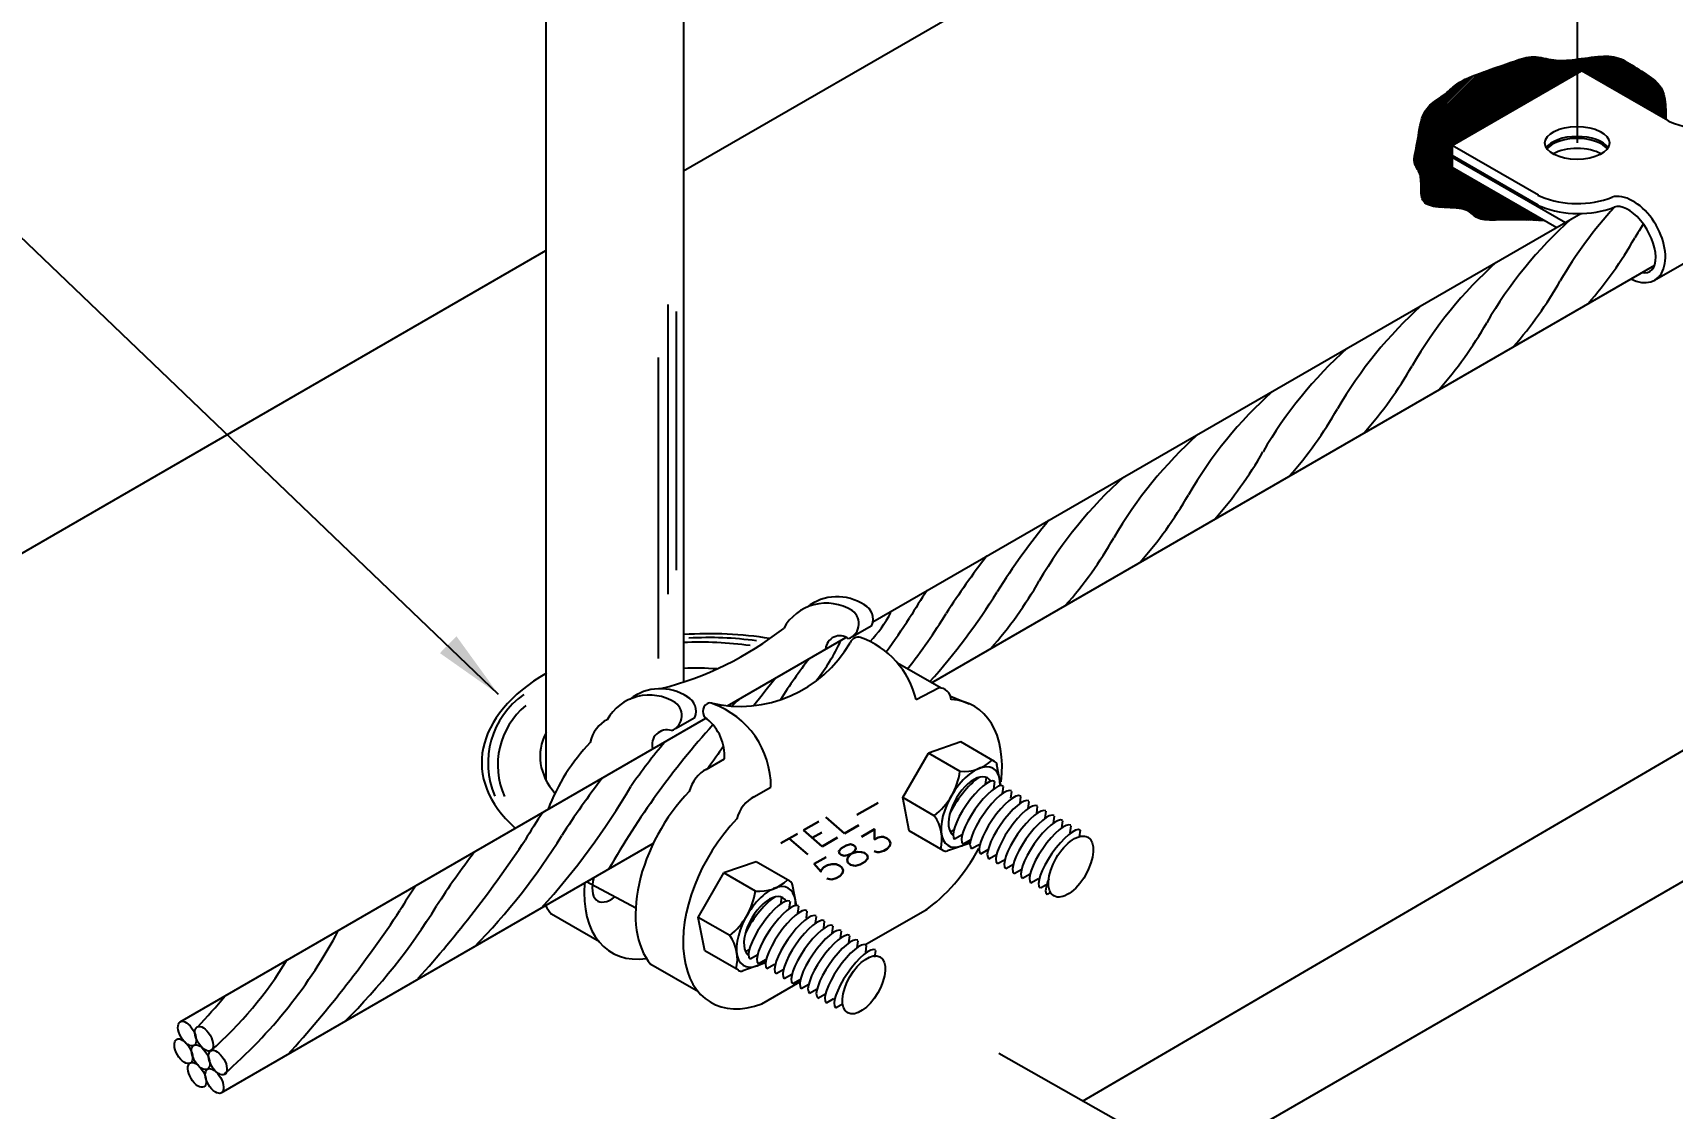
# Model space of a CAD drawing. Header units: millimetres. Extents: x -6405.3 to -6388.3, y -4458.1 to -4447.1.
# Drawn here: x -6399.395 to -6395.227, y -4453.838 to -4451.105 of the extents above; entities that cross this region are included whole.
import ezdxf
from ezdxf.enums import TextEntityAlignment as Align

# ---------------------------------------------------------------- set-up
doc = ezdxf.new("R2010")
doc.units = ezdxf.units.MM
doc.header["$LTSCALE"] = 10
doc.linetypes.add('DASHDOT2', pattern=[0.5, 0.25, -0.125, 0, -0.125])
doc.layers.add('Termotécnica', color=7, linetype='Continuous')
doc.styles.add('140CL', font='romans.shx', dxfattribs={"height": 3.5})

msp = doc.modelspace()

# ---------------------------------------------------------------- hatches: boundary and pattern name
at = {"layer": 'Termotécnica', "linetype": 'Continuous'}
h = msp.add_hatch(dxfattribs=at)
h.set_pattern_fill('ANSI31', color=1, scale=0.03, style=0)
h.set_pattern_definition([(45, (-6411.398956, -4507.335334), (-0.00265165043, 0.00265165043), [])])
h.paths.add_polyline_path([(-6395.7865, -4451.447), (-6395.7865, -4451.4217), (-6395.7821, -4451.4192), (-6395.7865, -4451.4166), (-6395.7865, -4451.3913), (-6395.4578, -4451.2016), (-6395.2431, -4451.3255), (-6395.243, -4451.3048), (-6395.2438, -4451.2876), (-6395.2456, -4451.2734), (-6395.2481, -4451.2619), (-6395.2514, -4451.2526), (-6395.2552, -4451.245), (-6395.2596, -4451.2387), (-6395.2644, -4451.2332), (-6395.2695, -4451.2282), (-6395.275, -4451.2235), (-6395.2807, -4451.219), (-6395.2865, -4451.2148), (-6395.2925, -4451.2107), (-6395.2986, -4451.2067), (-6395.3047, -4451.2028), (-6395.3108, -4451.1989), (-6395.3168, -4451.195), (-6395.3228, -4451.191), (-6395.3287, -4451.1872), (-6395.3346, -4451.1835), (-6395.3404, -4451.18), (-6395.3462, -4451.1767), (-6395.352, -4451.1738), (-6395.3578, -4451.1713), (-6395.3636, -4451.1692), (-6395.3695, -4451.1675), (-6395.3754, -4451.1662), (-6395.3815, -4451.1652), (-6395.3878, -4451.1647), (-6395.3944, -4451.1644), (-6395.4013, -4451.1645), (-6395.4086, -4451.1648), (-6395.4162, -4451.1654), (-6395.4242, -4451.1662), (-6395.4324, -4451.1671), (-6395.4408, -4451.1682), (-6395.4491, -4451.1693), (-6395.4575, -4451.1704), (-6395.4656, -4451.1715), (-6395.4735, -4451.1725), (-6395.4811, -4451.1734), (-6395.4884, -4451.1741), (-6395.4954, -4451.1746), (-6395.5022, -4451.1749), (-6395.5088, -4451.175), (-6395.5154, -4451.1749), (-6395.5218, -4451.1745), (-6395.5282, -4451.1738), (-6395.5347, -4451.1728), (-6395.5412, -4451.1716), (-6395.5476, -4451.1703), (-6395.5541, -4451.1691), (-6395.5605, -4451.1679), (-6395.5669, -4451.1669), (-6395.5732, -4451.1663), (-6395.5795, -4451.166), (-6395.5857, -4451.1663), (-6395.5919, -4451.167), (-6395.5981, -4451.1681), (-6395.6042, -4451.1695), (-6395.6104, -4451.1712), (-6395.6167, -4451.1732), (-6395.623, -4451.1753), (-6395.6295, -4451.1775), (-6395.6361, -4451.1798), (-6395.6429, -4451.1821), (-6395.6499, -4451.1845), (-6395.6572, -4451.187), (-6395.6647, -4451.1896), (-6395.6726, -4451.1923), (-6395.6808, -4451.1951), (-6395.6895, -4451.1981), (-6395.6985, -4451.2013), (-6395.7079, -4451.2046), (-6395.7173, -4451.2081), (-6395.7267, -4451.2116), (-6395.7359, -4451.2153), (-6395.7447, -4451.219), (-6395.753, -4451.2229), (-6395.7606, -4451.2268), (-6395.7674, -4451.2307), (-6395.7734, -4451.2346), (-6395.7788, -4451.2386), (-6395.7836, -4451.2424), (-6395.788, -4451.2462), (-6395.7921, -4451.2498), (-6395.7959, -4451.2533), (-6395.7997, -4451.2566), (-6395.8034, -4451.2597), (-6395.8072, -4451.2626), (-6395.8109, -4451.2653), (-6395.8147, -4451.268), (-6395.8186, -4451.2707), (-6395.8225, -4451.2733), (-6395.8265, -4451.2761), (-6395.8305, -4451.279), (-6395.8347, -4451.2821), (-6395.8388, -4451.2855), (-6395.843, -4451.2892), (-6395.847, -4451.2933), (-6395.8509, -4451.2979), (-6395.8545, -4451.3031), (-6395.8579, -4451.309), (-6395.8609, -4451.3156), (-6395.8635, -4451.323), (-6395.8657, -4451.331), (-6395.8677, -4451.3395), (-6395.8694, -4451.3484), (-6395.871, -4451.3574), (-6395.8724, -4451.3664), (-6395.8739, -4451.3752), (-6395.8753, -4451.3837), (-6395.8768, -4451.3918), (-6395.8784, -4451.3994), (-6395.8798, -4451.4065), (-6395.8811, -4451.413), (-6395.8821, -4451.4191), (-6395.8827, -4451.4248), (-6395.8829, -4451.4299), (-6395.8825, -4451.4345), (-6395.8816, -4451.4387), (-6395.8802, -4451.4424), (-6395.8783, -4451.446), (-6395.8763, -4451.4493), (-6395.8742, -4451.4527), (-6395.8721, -4451.4561), (-6395.8702, -4451.4597), (-6395.8686, -4451.4636), (-6395.8674, -4451.4679), (-6395.8666, -4451.4726), (-6395.8661, -4451.4775), (-6395.8658, -4451.4826), (-6395.8657, -4451.4879), (-6395.8657, -4451.4932), (-6395.8657, -4451.4985), (-6395.8656, -4451.5037), (-6395.8655, -4451.5087), (-6395.8651, -4451.5136), (-6395.8645, -4451.5182), (-6395.8637, -4451.5225), (-6395.8624, -4451.5266), (-6395.8608, -4451.5304), (-6395.8586, -4451.5338), (-6395.8559, -4451.5368), (-6395.8526, -4451.5394), (-6395.8488, -4451.5416), (-6395.8443, -4451.5434), (-6395.8393, -4451.5449), (-6395.8338, -4451.5462), (-6395.8278, -4451.5472), (-6395.8213, -4451.5479), (-6395.8144, -4451.5485), (-6395.807, -4451.5489), (-6395.7993, -4451.5492), (-6395.7915, -4451.5495), (-6395.7838, -4451.5499), (-6395.7762, -4451.5504), (-6395.769, -4451.5511), (-6395.7622, -4451.5522), (-6395.7561, -4451.5537), (-6395.7508, -4451.5556), (-6395.7462, -4451.5578), (-6395.7421, -4451.5604), (-6395.7385, -4451.563), (-6395.7351, -4451.5658), (-6395.7319, -4451.5685), (-6395.7286, -4451.571), (-6395.7253, -4451.5733), (-6395.7217, -4451.5753), (-6395.7178, -4451.577), (-6395.7135, -4451.5783), (-6395.7088, -4451.5793), (-6395.7035, -4451.5801), (-6395.6977, -4451.5806), (-6395.6912, -4451.5809), (-6395.684, -4451.5809), (-6395.676, -4451.5808), (-6395.6666, -4451.5806), (-6395.6554, -4451.5803), (-6395.6417, -4451.5802), (-6395.625, -4451.5803), (-6395.6049, -4451.5806), (-6395.5806, -4451.5814), (-6395.5516, -4451.5826)])

# ---------------------------------------------------------------- linework, layer by layer
at = {"layer": 'Termotécnica', "color": 2}
for p, q in [((-6398.0907, -4448.2488), (-6398.0907, -4453.0032)), ((-6397.7407, -4448.2488), (-6397.7407, -4452.7553)), ((-6397.7407, -4451.456), (-6395.5518, -4450.1922)), ((-6398.2108, -4452.7869), (-6399.9375, -4451.1347)), ((-6395.7865, -4451.3913), (-6395.4578, -4451.2016)), ((-6395.2384, -4451.3282), (-6395.4578, -4451.2016)), ((-6397.7658, -4454.743), (-6391.7936, -4451.2949)), ((-6395.5672, -4451.518), (-6395.7865, -4451.3913)), ((-6395.7865, -4451.3913), (-6395.7865, -4451.4166)), ((-6395.5674, -4451.5432), (-6395.7865, -4451.4166)), ((-6395.7865, -4451.4217), (-6395.7821, -4451.4192)), ((-6395.4983, -4451.5881), (-6395.7865, -4451.4217)), ((-6395.7865, -4451.4217), (-6395.7865, -4451.447)), ((-6395.5203, -4451.6007), (-6395.7865, -4451.447)), ((-6395.2717, -4451.7339), (-6394.943, -4451.5441)), ((-6397.2594, -4452.602), (-6395.4597, -4451.5645)), ((-6400.5998, -4453.1068), (-6398.0907, -4451.6581)), ((-6397.1099, -4452.7568), (-6395.2715, -4451.6954)), ((-6396.7261, -4453.8202), (-6393.8698, -4452.153)), ((-6397.3109, -4452.6392), (-6397.262, -4452.6112)), ((-6397.6291, -4452.8154), (-6397.3281, -4452.6416)), ((-6397.3553, -4452.6573), (-6397.3281, -4452.6416)), ((-6397.0856, -4452.7707), (-6397.1964, -4452.7075)), ((-6397.1494, -4452.7998), (-6397.0929, -4452.7703)), ((-6397.0142, -4452.8111), (-6397.0616, -4452.7919)), ((-6399.0204, -4453.6186), (-6397.684, -4452.8471)), ((-6397.9719, -4453.0133), (-6397.684, -4452.8471)), ((-6397.761, -4452.8731), (-6397.712, -4452.845)), ((-6397.0361, -4452.9073), (-6397.1178, -4452.9356)), ((-6396.9501, -4452.957), (-6397.0361, -4452.9073)), ((-6397.6829, -4452.9774), (-6397.6366, -4452.9507)), ((-6397.1831, -4453.0488), (-6397.1178, -4452.9356)), ((-6397.0374, -4452.9823), (-6397.1178, -4452.9356)), ((-6396.9337, -4453.0184), (-6396.9438, -4452.9658)), ((-6396.9716, -4452.9976), (-6396.9739, -4453.0152)), ((-6396.9716, -4452.9976), (-6396.9739, -4453.0152)), ((-6396.9499, -4453.0083), (-6396.9524, -4453.0277)), ((-6397.5616, -4453.0471), (-6397.5184, -4453.0222)), ((-6397.1668, -4453.1338), (-6397.1831, -4453.0488)), ((-6397.1032, -4453.095), (-6397.1831, -4453.0488)), ((-6396.9283, -4453.0207), (-6396.9309, -4453.0401)), ((-6396.9297, -4453.0388), (-6396.9303, -4453.0358)), ((-6396.9068, -4453.0332), (-6396.9091, -4453.0507)), ((-6396.8836, -4453.0462), (-6396.8859, -4453.0638)), ((-6396.8628, -4453.0587), (-6396.8651, -4453.0763)), ((-6396.8412, -4453.0712), (-6396.8435, -4453.0888)), ((-6396.8197, -4453.0838), (-6396.8219, -4453.1013)), ((-6397.0808, -4453.1834), (-6397.1668, -4453.1338)), ((-6397.0629, -4453.1358), (-6397.0536, -4453.1305)), ((-6397.0629, -4453.1358), (-6397.0536, -4453.1305)), ((-6396.7986, -4453.096), (-6396.8009, -4453.1136)), ((-6396.7774, -4453.1083), (-6396.7797, -4453.1258)), ((-6396.7562, -4453.1205), (-6396.7584, -4453.1381)), ((-6396.7326, -4453.1315), (-6396.7349, -4453.149)), ((-6398.916, -4453.7995), (-6397.8168, -4453.1647)), ((-6397.0121, -4453.1644), (-6397.07, -4453.1845)), ((-6397.0514, -4453.1539), (-6397.0321, -4453.1429)), ((-6397.0299, -4453.1663), (-6397.0106, -4453.1554)), ((-6397.0084, -4453.1787), (-6396.989, -4453.1678)), ((-6397.5562, -4453.2119), (-6397.638, -4453.2402)), ((-6397.4702, -4453.2615), (-6397.5562, -4453.2119)), ((-6396.9852, -4453.1918), (-6396.9658, -4453.1808)), ((-6396.9643, -4453.2043), (-6396.945, -4453.1934)), ((-6396.9428, -4453.2168), (-6396.9234, -4453.2059)), ((-6396.9212, -4453.2293), (-6396.9019, -4453.2184)), ((-6397.7033, -4453.3534), (-6397.638, -4453.2402)), ((-6397.5576, -4453.2869), (-6397.638, -4453.2402)), ((-6396.9001, -4453.2416), (-6396.8808, -4453.2306)), ((-6396.8789, -4453.2539), (-6396.8596, -4453.2429)), ((-6396.8574, -4453.2658), (-6396.8381, -4453.2548)), ((-6397.8622, -4453.3297), (-6397.9878, -4453.2634)), ((-6397.4918, -4453.3022), (-6397.4941, -4453.3198)), ((-6397.4538, -4453.323), (-6397.4639, -4453.2704)), ((-6396.8331, -4453.2787), (-6396.8138, -4453.2677)), ((-6396.8161, -4453.2945), (-6396.807, -4453.2894)), ((-6397.47, -4453.3129), (-6397.4726, -4453.3322)), ((-6397.4485, -4453.3253), (-6397.451, -4453.3447)), ((-6397.4499, -4453.3434), (-6397.4505, -4453.3404)), ((-6397.427, -4453.3377), (-6397.4293, -4453.3553)), ((-6397.2802, -4453.4228), (-6397.1217, -4453.3328)), ((-6397.9543, -4453.4159), (-6398.0765, -4453.3453)), ((-6397.687, -4453.4383), (-6397.7033, -4453.3534)), ((-6397.6234, -4453.3996), (-6397.7033, -4453.3534)), ((-6397.4038, -4453.3508), (-6397.4061, -4453.3683)), ((-6397.3829, -4453.3633), (-6397.3852, -4453.3808)), ((-6397.3614, -4453.3758), (-6397.3637, -4453.3934)), ((-6397.3398, -4453.3883), (-6397.3421, -4453.4059)), ((-6397.3188, -4453.4006), (-6397.321, -4453.4181)), ((-6397.2975, -4453.4128), (-6397.2998, -4453.4304)), ((-6397.276, -4453.4248), (-6397.2783, -4453.4423)), ((-6397.601, -4453.488), (-6397.687, -4453.4383)), ((-6397.5831, -4453.4404), (-6397.5738, -4453.4351)), ((-6397.5716, -4453.4585), (-6397.5522, -4453.4475)), ((-6397.5501, -4453.4709), (-6397.5307, -4453.4599)), ((-6397.2525, -4453.4374), (-6397.2548, -4453.4549)), ((-6397.7024, -4453.5424), (-6397.8239, -4453.4731)), ((-6397.5323, -4453.469), (-6397.5902, -4453.489)), ((-6397.5286, -4453.4833), (-6397.5092, -4453.4724)), ((-6397.5054, -4453.4964), (-6397.486, -4453.4854)), ((-6397.4845, -4453.5089), (-6397.4651, -4453.4979)), ((-6397.4629, -4453.5214), (-6397.4436, -4453.5104)), ((-6397.5419, -4453.5733), (-6397.4447, -4453.5172)), ((-6397.4414, -4453.5339), (-6397.422, -4453.523)), ((-6397.4203, -4453.5462), (-6397.401, -4453.5352)), ((-6397.3991, -4453.5584), (-6397.3798, -4453.5475)), ((-6397.3776, -4453.5704), (-6397.3582, -4453.5594)), ((-6397.354, -4453.583), (-6397.3347, -4453.572)), ((-6396.5133, -4453.9405), (-6396.9389, -4453.6998))]:
    msp.add_line(p, q, dxfattribs=at)
at = {"layer": 'Termotécnica', "color": 1, "linetype": 'DASHDOT2'}
msp.add_line((-6395.4687, -4450.4892), (-6395.4687, -4451.385), dxfattribs=at)
at = {"layer": 'Termotécnica', "color": 1, "linetype": 'Continuous'}
for p, q in [((-6397.7807, -4451.7955), (-6397.7807, -4452.5316)), ((-6397.7593, -4451.8133), (-6397.7593, -4452.4712)), ((-6397.8056, -4451.9306), (-6397.8056, -4452.6952))]:
    msp.add_line(p, q, dxfattribs=at)
at = {"layer": 'Termotécnica', "color": 1}
msp.add_lwpolyline([(-6395.5516, -4451.5826), (-6395.5806, -4451.5814), (-6395.6049, -4451.5806), (-6395.625, -4451.5803), (-6395.6417, -4451.5802), (-6395.6554, -4451.5803), (-6395.6666, -4451.5806), (-6395.676, -4451.5808), (-6395.684, -4451.5809), (-6395.6912, -4451.5809), (-6395.6977, -4451.5806), (-6395.7035, -4451.5801), (-6395.7088, -4451.5793), (-6395.7135, -4451.5783), (-6395.7178, -4451.577), (-6395.7217, -4451.5753), (-6395.7253, -4451.5733), (-6395.7286, -4451.571), (-6395.7319, -4451.5685), (-6395.7351, -4451.5658), (-6395.7385, -4451.563), (-6395.7421, -4451.5604), (-6395.7462, -4451.5578), (-6395.7508, -4451.5556), (-6395.7561, -4451.5537), (-6395.7622, -4451.5522), (-6395.769, -4451.5511), (-6395.7762, -4451.5504), (-6395.7838, -4451.5499), (-6395.7915, -4451.5495), (-6395.7993, -4451.5492), (-6395.807, -4451.5489), (-6395.8144, -4451.5485), (-6395.8213, -4451.5479), (-6395.8278, -4451.5472), (-6395.8338, -4451.5462), (-6395.8393, -4451.5449), (-6395.8443, -4451.5434), (-6395.8488, -4451.5416), (-6395.8526, -4451.5394), (-6395.8559, -4451.5368), (-6395.8586, -4451.5338), (-6395.8608, -4451.5304), (-6395.8624, -4451.5266), (-6395.8637, -4451.5225), (-6395.8645, -4451.5182), (-6395.8651, -4451.5136), (-6395.8655, -4451.5087), (-6395.8656, -4451.5037), (-6395.8657, -4451.4985), (-6395.8657, -4451.4932), (-6395.8657, -4451.4879), (-6395.8658, -4451.4826), (-6395.8661, -4451.4775), (-6395.8666, -4451.4726), (-6395.8674, -4451.4679), (-6395.8686, -4451.4636), (-6395.8702, -4451.4597), (-6395.8721, -4451.4561), (-6395.8742, -4451.4527), (-6395.8763, -4451.4493), (-6395.8783, -4451.446), (-6395.8802, -4451.4424), (-6395.8816, -4451.4387), (-6395.8825, -4451.4345), (-6395.8829, -4451.4299), (-6395.8827, -4451.4248), (-6395.8821, -4451.4191), (-6395.8811, -4451.413), (-6395.8798, -4451.4065), (-6395.8784, -4451.3994), (-6395.8768, -4451.3918), (-6395.8753, -4451.3837), (-6395.8739, -4451.3752), (-6395.8724, -4451.3664), (-6395.871, -4451.3574), (-6395.8694, -4451.3484), (-6395.8677, -4451.3395), (-6395.8657, -4451.331), (-6395.8635, -4451.323), (-6395.8609, -4451.3156), (-6395.8579, -4451.309), (-6395.8545, -4451.3031), (-6395.8509, -4451.2979), (-6395.847, -4451.2933), (-6395.843, -4451.2892), (-6395.8388, -4451.2855), (-6395.8347, -4451.2821), (-6395.8305, -4451.279), (-6395.8265, -4451.2761), (-6395.8225, -4451.2733), (-6395.8186, -4451.2707), (-6395.8147, -4451.268), (-6395.8109, -4451.2653), (-6395.8072, -4451.2626), (-6395.8034, -4451.2597), (-6395.7997, -4451.2566), (-6395.7959, -4451.2533), (-6395.7921, -4451.2498), (-6395.788, -4451.2462), (-6395.7836, -4451.2424), (-6395.7788, -4451.2386), (-6395.7734, -4451.2346), (-6395.7674, -4451.2307), (-6395.7606, -4451.2268), (-6395.753, -4451.2229), (-6395.7447, -4451.219), (-6395.7359, -4451.2153), (-6395.7267, -4451.2116), (-6395.7173, -4451.2081), (-6395.7079, -4451.2046), (-6395.6985, -4451.2013), (-6395.6895, -4451.1981), (-6395.6808, -4451.1951), (-6395.6726, -4451.1923), (-6395.6647, -4451.1896), (-6395.6572, -4451.187), (-6395.6499, -4451.1845), (-6395.6429, -4451.1821), (-6395.6361, -4451.1798), (-6395.6295, -4451.1775), (-6395.623, -4451.1753), (-6395.6167, -4451.1732), (-6395.6104, -4451.1712), (-6395.6042, -4451.1695), (-6395.5981, -4451.1681), (-6395.5919, -4451.167), (-6395.5857, -4451.1663), (-6395.5795, -4451.166), (-6395.5732, -4451.1663), (-6395.5669, -4451.1669), (-6395.5605, -4451.1679), (-6395.5541, -4451.1691), (-6395.5476, -4451.1703), (-6395.5412, -4451.1716), (-6395.5347, -4451.1728), (-6395.5282, -4451.1738), (-6395.5218, -4451.1745), (-6395.5154, -4451.1749), (-6395.5088, -4451.175), (-6395.5022, -4451.1749), (-6395.4954, -4451.1746), (-6395.4884, -4451.1741), (-6395.4811, -4451.1734), (-6395.4735, -4451.1725), (-6395.4656, -4451.1715), (-6395.4575, -4451.1704), (-6395.4491, -4451.1693), (-6395.4408, -4451.1682), (-6395.4324, -4451.1671), (-6395.4242, -4451.1662), (-6395.4162, -4451.1654), (-6395.4086, -4451.1648), (-6395.4013, -4451.1645), (-6395.3944, -4451.1644), (-6395.3878, -4451.1647), (-6395.3815, -4451.1652), (-6395.3754, -4451.1662), (-6395.3695, -4451.1675), (-6395.3636, -4451.1692), (-6395.3578, -4451.1713), (-6395.352, -4451.1738), (-6395.3462, -4451.1767), (-6395.3404, -4451.18), (-6395.3346, -4451.1835), (-6395.3287, -4451.1872), (-6395.3228, -4451.191), (-6395.3168, -4451.195), (-6395.3108, -4451.1989), (-6395.3047, -4451.2028), (-6395.2986, -4451.2067), (-6395.2925, -4451.2107), (-6395.2865, -4451.2148), (-6395.2807, -4451.219), (-6395.275, -4451.2235), (-6395.2695, -4451.2282), (-6395.2644, -4451.2332), (-6395.2596, -4451.2387), (-6395.2552, -4451.245), (-6395.2514, -4451.2526), (-6395.2481, -4451.2619), (-6395.2456, -4451.2734), (-6395.2438, -4451.2876), (-6395.243, -4451.3048), (-6395.2431, -4451.3255)], dxfattribs=at)
at = {"layer": 'Termotécnica', "color": 2}
for centre, radius, start, end in [((-6395.2131, -4451.2844), 0.0506, 240, 247.997), ((-6395.1397, -4451.105), 0.2444, 247.7969, 291.2276), ((-6395.5374, -4451.4876), 0.0633, 240, 248.5068), ((-6395.5371, -4451.4624), 0.0633, 240, 247.997), ((-6395.4684, -4451.2948), 0.2444, 247.7969, 291.2276), ((-6395.4651, -4451.304), 0.2605, 248.5068, 290.335), ((-6397.35, -4452.6621), 0.1238, 56.1373, 128.18), ((-6397.3776, -4452.6785), 0.1238, 58.1641, 151.2602), ((-6397.3351, -4452.6067), 0.0405, 289.3874, 63.1801), ((-6397.3003, -4452.5957), 0.0413, 338.0473, 62.4737), ((-6398.006, -4451.9542), 0.8438, 284.2633, 308.0315), ((-6397.5972, -4452.494), 0.323, 256.6787, 330.077), ((-6397.3436, -4452.6737), 0.0361, 52.7096, 175.5431), ((-6397.2958, -4452.6646), 0.0234, 76.7509, 156.2739), ((-6397.3684, -4452.8533), 0.2255, 13.7323, 69.7684), ((-6397.8275, -4452.9116), 0.1232, 58.0351, 150.5007), ((-6397.8, -4452.8959), 0.1238, 56.1373, 128.18), ((-6397.7503, -4452.8296), 0.0413, 338.0473, 62.4737), ((-6397.0908, -4452.8007), 0.0305, 0.3231, 93.933), ((-6397.7852, -4452.8405), 0.0405, 289.3874, 63.1801), ((-6397.6694, -4452.83), 0.0225, 120.7879, 237.7847), ((-6397.6732, -4452.8224), 0.0141, 58.8415, 123.3991), ((-6397.7439, -4453.022), 0.2255, 359.9485, 69.7684), ((-6397.7834, -4452.9144), 0.0375, 71.8026, 196.7981), ((-6397.7573, -4452.9432), 0.121, 356.4762, 51.1261), ((-6397.027, -4452.8814), 0.101, 263.8108, 314.501), ((-6396.9566, -4452.9683), 0.0131, 10.8846, 60), ((-6397.2106, -4452.9575), 0.1744, 307.9969, 352.0248), ((-6397.185, -4453.1547), 0.1013, 345.5818, 36.1065), ((-6397.0743, -4453.1721), 0.0131, 240, 289.1165), ((-6397.5471, -4453.186), 0.101, 263.8108, 314.501), ((-6397.7308, -4453.2621), 0.1744, 307.9969, 352.0248), ((-6397.4768, -4453.2729), 0.0131, 10.8846, 60), ((-6397.7052, -4453.4592), 0.1013, 345.5818, 36.1065), ((-6397.5944, -4453.4767), 0.0131, 240, 289.1165)]:
    msp.add_arc(centre, radius, start, end, dxfattribs=at)
at = {"layer": 'Termotécnica', "color": 1}
for centre, radius, start, end in [((-6394.5712, -4452.2815), 1.0873, 137.5948, 149.8631), ((-6394.7584, -4452.3881), 1.0873, 131.9055, 149.8631), ((-6394.3816, -4452.1722), 1.0873, 147.6961, 149.8631), ((-6396.2406, -4451.0987), 1.0593, 319.0559, 330.1267), ((-6394.948, -4452.4974), 1.0873, 131.9055, 149.8631), ((-6396.4301, -4451.208), 1.0593, 319.032, 330.1267), ((-6395.1375, -4452.6067), 1.0873, 131.9055, 149.8631), ((-6396.6173, -4451.3146), 1.0593, 318.8149, 330.1267), ((-6395.3271, -4452.7159), 1.0873, 131.9055, 149.8631), ((-6396.8069, -4451.4238), 1.0593, 318.7907, 330.1267), ((-6395.5166, -4452.8252), 1.0873, 131.9055, 149.8631), ((-6396.9965, -4451.5331), 1.0593, 318.7664, 330.1267), ((-6395.7062, -4452.9345), 1.0873, 131.9055, 149.8631), ((-6397.186, -4451.6424), 1.0593, 318.742, 330.1267), ((-6395.8958, -4453.0438), 1.0873, 131.9055, 149.8631), ((-6397.3756, -4451.7517), 1.0593, 318.7177, 330.1267), ((-6395.5635, -4453.3853), 1.6255, 140.1564, 148.0944), ((-6397.5651, -4451.8609), 1.0593, 318.6933, 330.1267), ((-6395.3887, -4453.6616), 2.0011, 142.1817, 147.3042), ((-6397.7547, -4451.9702), 1.0593, 318.6689, 330.1267), ((-6396.1017, -4453.2229), 1.2371, 145.5002, 149.3417), ((-6398.3116, -4451.6769), 1.6103, 318.0142, 328.1717), ((-6397.5171, -4452.4182), 0.3431, 316.9132, 332.1969), ((-6399.7405, -4450.8832), 3.0901, 324.4742, 326.4265), ((-6398.4443, -4451.7305), 1.6137, 322.0936, 328.2103), ((-6397.6999, -4453.6073), 0.9533, 82.2532, 92.4799), ((-6397.6758, -4453.5339), 0.8916, 82.2323, 93.286), ((-6397.7984, -4452.4375), 0.5046, 321.6996, 334.9507), ((-6396.3353, -4453.5336), 1.3716, 142.3227, 147.6803), ((-6394.4263, -4455.2362), 3.9614, 141.0184, 142.3257), ((-6398.025, -4452.9611), 0.2128, 124.8625, 203.3348), ((-6396.8733, -4453.6084), 1.0873, 131.7172, 133.2399), ((-6398.017, -4452.966), 0.196, 129.5565, 204.1327), ((-6396.1009, -4454.2737), 2.1063, 137.9894, 150.3427), ((-6396.541, -4453.9499), 1.6255, 140.1214, 145.1211), ((-6394.4263, -4455.2362), 3.9614, 144.1918, 145.1864), ((-6396.3662, -4454.2262), 2.0011, 142.1631, 147.3042), ((-6399.4856, -4452.0736), 1.8686, 317.7416, 329.5565), ((-6397.0792, -4453.7876), 1.2371, 145.5002, 149.3417), ((-6400.718, -4451.4479), 3.0901, 318.1809, 326.4265), ((-6399.4218, -4452.2952), 1.6137, 315.3669, 328.2103), ((-6396.6846, -4454.4053), 2.0011, 142.4901, 147.3042), ((-6397.3976, -4453.9666), 1.2371, 145.9372, 149.3417), ((-6401.0364, -4451.627), 3.0901, 317.8139, 326.4265), ((-6399.7402, -4452.4743), 1.6137, 314.8509, 328.2103), ((-6399.7378, -4452.7929), 1.2674, 310.883, 332.083), ((-6399.6109, -4452.9341), 1.0107, 311.4044, 328.5956), ((-6400.2795, -4452.4077), 1.7881, 316.7715, 320.1887)]:
    msp.add_arc(centre, radius, start, end, dxfattribs=at)
at = {"layer": 'Termotécnica', "color": 2}
for centre, major_axis, ratio in [((-6395.4687, -4451.385), (0.0822, 0), 0.509483), ((-6396.756, -4453.2243), (-0.0431, -0.0746), 0.500279), ((-6397.2823, -4453.5248), (-0.041, -0.071), 0.500279), ((-6399.0029, -4453.6489), (-0.0175, 0.0302), 0.509483), ((-6398.9599, -4453.662), (-0.0175, 0.0302), 0.509483), ((-6399.0121, -4453.6938), (-0.0175, 0.0302), 0.509483), ((-6398.9684, -4453.7088), (-0.0175, 0.0302), 0.509483), ((-6398.9776, -4453.7537), (-0.0175, 0.0302), 0.509483), ((-6398.925, -4453.7225), (-0.0175, 0.0302), 0.509483), ((-6398.9334, -4453.7693), (-0.0175, 0.0302), 0.509483)]:
    msp.add_ellipse(centre, major_axis=major_axis, ratio=ratio, dxfattribs=at)
for centre, major_axis, ratio, start_param, end_param in [((-6395.4687, -4451.4103), (-0.0822, 0), 0.509483, 3.446392, 5.981093), ((-6395.4687, -4451.4154), (-0.0822, 0), 0.509483, 3.513376, 5.911341), ((-6395.4687, -4451.4408), (-0.0822, 0), 0.509483, 3.869487, 5.549532), ((-6395.3313, -4451.6305), (-0.0597, 0.1033), 0.613222, 2.37329, 6.12017), ((-6395.3311, -4451.6309), (-0.0468, 0.081), 0.509483, 2.723572, 6.206799), ((-6397.6909, -4452.9505), (0.5629, 0.0136), 0.564445, 1.252088, 1.645519), ((-6397.6909, -4452.9505), (0.5629, 0.0136), 0.564445, 2.342431, 3.683307), ((-6397.7193, -4452.9381), (0.3861, 0.0093), 0.564445, 1.392878, 1.612877), ((-6397.1617, -4453.092), (0.1596, 0.2757), 0.605501, 5.338245, 6.58995), ((-6397.7193, -4452.9381), (0.3861, 0.0093), 0.564445, 2.847533, 3.573113), ((-6397.9372, -4452.9016), (0.0294, 0.051), 0.61415, 0.696687, 2.049591), ((-6397.8852, -4453.1016), (0.1578, 0.2733), 0.605501, 1.180363, 1.827616), ((-6397.0107, -4453.0729), (-0.0568, -0.0983), 0.500279, -3.871922, 0.848217), ((-6397.6853, -4453.0281), (0.0294, 0.051), 0.61415, 0.696687, 2.009837), ((-6397.0107, -4453.0729), (-0.0426, -0.0738), 0.500279, 2.861531, 6.228609), ((-6397.6342, -4453.2267), (0.1578, 0.2733), 0.605501, 1.175884, 2.925575), ((-6397.5644, -4453.0979), (0.0294, 0.051), 0.61415, 0.688811, 2.009837), ((-6397.5132, -4453.2965), (0.1578, 0.2733), 0.605501, 1.175884, 3.777677), ((-6397.1624, -4453.092), (0.1596, 0.2757), 0.605501, 4.057273, 4.750279), ((-6397.9165, -4453.2378), (-0.0426, -0.0738), 0.500279, -1.100111, 0.873772), ((-6397.7651, -4453.1701), (0.1578, 0.2733), 0.605501, 2.247009, 3.594038), ((-6397.5309, -4453.3775), (-0.0568, -0.0983), 0.500279, -3.871922, 0.848217), ((-6397.5309, -4453.3775), (-0.0426, -0.0738), 0.500279, 2.861531, 6.228609), ((-6397.8869, -4453.0988), (0.1578, 0.2733), 0.605501, 2.795541, 2.925575)]:
    msp.add_ellipse(centre, major_axis=major_axis, ratio=ratio, start_param=start_param, end_param=end_param, dxfattribs=at)
at = {"layer": 'Termotécnica', "color": 1}
for centre, major_axis, ratio, start_param, end_param in [((-6397.0221, -4453.068), (-0.0508, -0.0735), 0.279135, 3.653434, 5.169979), ((-6397.0221, -4453.068), (-0.0508, -0.0735), 0.279135, 3.653434, 5.169979), ((-6397.0005, -4453.0813), (-0.051, -0.0733), 0.281547, 3.158868, 6.283185), ((-6396.9789, -4453.093), (-0.051, -0.0733), 0.281547, 3.158868, 6.283185), ((-6396.9574, -4453.1054), (-0.051, -0.0733), 0.281547, 3.158868, 6.283185), ((-6396.9342, -4453.1185), (-0.051, -0.0733), 0.281547, 3.158868, 6.283185), ((-6396.9133, -4453.131), (-0.051, -0.0733), 0.281547, 3.158868, 6.283185), ((-6396.8918, -4453.1435), (-0.051, -0.0733), 0.281547, 3.158868, 6.283185), ((-6396.8702, -4453.156), (-0.051, -0.0733), 0.281547, 3.158868, 6.283185), ((-6396.8491, -4453.1683), (-0.051, -0.0733), 0.281547, 3.158868, 6.283185), ((-6396.8279, -4453.1805), (-0.051, -0.0733), 0.281547, 3.158868, 6.283185), ((-6396.8064, -4453.1925), (-0.051, -0.0733), 0.281547, 3.158868, 6.283185), ((-6396.7829, -4453.205), (-0.051, -0.0733), 0.281547, 3.158868, 6.283185), ((-6396.7671, -4453.2242), (0.0491, 0.071), 0.279135, 2.20721, 3.141593), ((-6397.5423, -4453.3726), (-0.0508, -0.0735), 0.279135, 3.653434, 5.169979), ((-6397.5207, -4453.3858), (-0.051, -0.0733), 0.281547, 3.158868, 6.283185), ((-6397.4991, -4453.3976), (-0.051, -0.0733), 0.281547, 3.158868, 6.283185), ((-6397.4775, -4453.41), (-0.051, -0.0733), 0.281547, 3.158868, 6.283185), ((-6397.4543, -4453.423), (-0.051, -0.0733), 0.281547, 3.158868, 6.283185), ((-6397.4335, -4453.4355), (-0.051, -0.0733), 0.281547, 3.158868, 6.283185), ((-6397.4119, -4453.4481), (-0.051, -0.0733), 0.281547, 3.158868, 6.283185), ((-6397.3904, -4453.4606), (-0.051, -0.0733), 0.281547, 3.158868, 6.283185), ((-6397.3693, -4453.4728), (-0.051, -0.0733), 0.281547, 3.158868, 6.283185), ((-6397.3481, -4453.4851), (-0.051, -0.0733), 0.281547, 3.158868, 6.283185), ((-6397.3266, -4453.497), (-0.051, -0.0733), 0.281547, 3.158868, 6.283185), ((-6397.303, -4453.5096), (-0.051, -0.0733), 0.281547, 3.158868, 6.283185)]:
    msp.add_ellipse(centre, major_axis=major_axis, ratio=ratio, start_param=start_param, end_param=end_param, dxfattribs=at)
at = {"layer": 'Termotécnica', "color": 2}
msp.add_solid([(-6398.3602, -4452.6817), (-6398.318, -4452.6389), (-6398.2108, -4452.7869)], dxfattribs=at)

# ---------------------------------------------------------------- texts
at = {"layer": 'Termotécnica', "color": 2, "extrusion": (0.16649, -0.741431, 0.650048), "style": '140CL'}
for s, p in [('TEL-', (-7217.5822, -1913.2301, 2236.6231)), ('583', (-7217.5544, -1913.3353, 2236.6429))]:
    msp.add_text(s, height=0.0858, rotation=25.5495, dxfattribs=at).set_placement(p, align=Align.MIDDLE)

doc.saveas('drawing.dxf')
